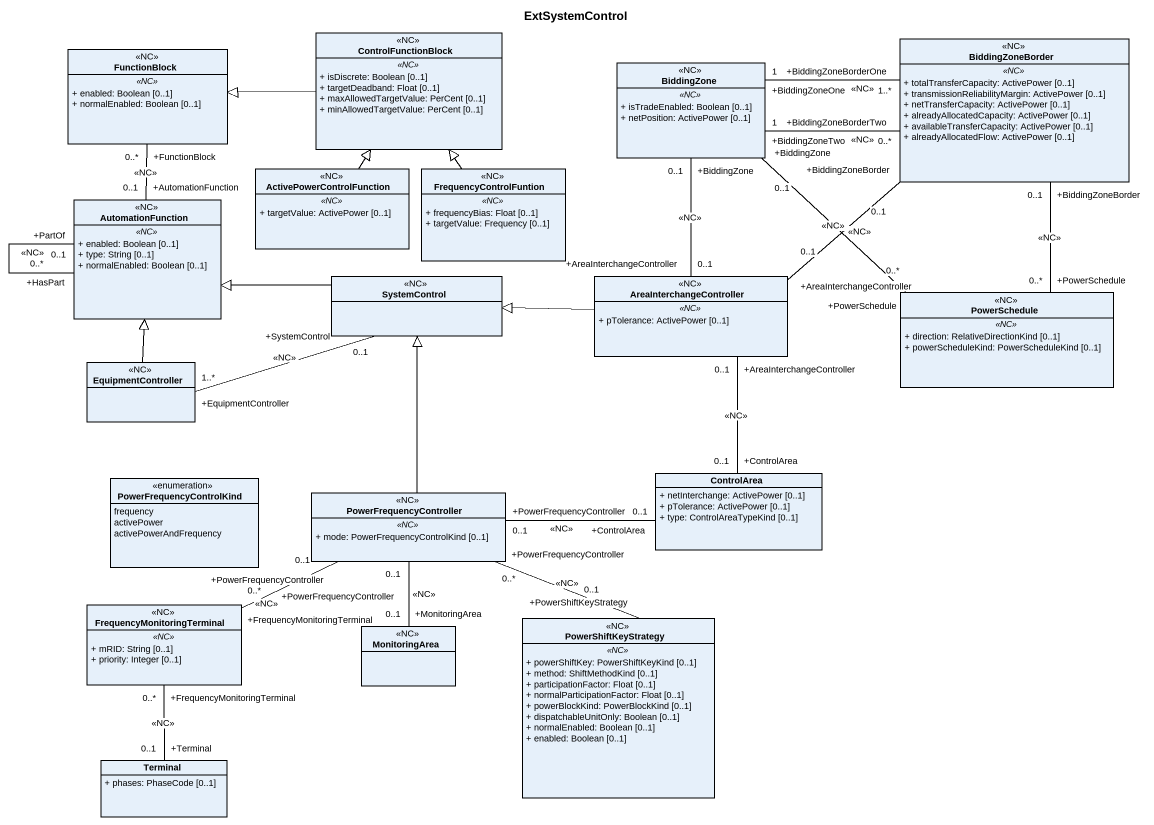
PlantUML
@startuml
title ExtSystemControl
hide circle
hide empty members
skinparam classAttributeIconSize 0
class FunctionBlock <<NC>> {
  .. <<NC>> ..
  + enabled: Boolean [0..1]
  + normalEnabled: Boolean [0..1]
}
class ControlFunctionBlock <<NC>> {
  .. <<NC>> ..
  + isDiscrete: Boolean [0..1]
  + targetDeadband: Float [0..1]
  + maxAllowedTargetValue: PerCent [0..1]
  + minAllowedTargetValue: PerCent [0..1]
}
class BiddingZoneBorder <<NC>> {
  .. <<NC>> ..
  + totalTransferCapacity: ActivePower [0..1]
  + transmissionReliabilityMargin: ActivePower [0..1]
  + netTransferCapacity: ActivePower [0..1]
  + alreadyAllocatedCapacity: ActivePower [0..1]
  + availableTransferCapacity: ActivePower [0..1]
  + alreadyAllocatedFlow: ActivePower [0..1]
}
class BiddingZone <<NC>> {
  .. <<NC>> ..
  + isTradeEnabled: Boolean [0..1]
  + netPosition: ActivePower [0..1]
}
class ActivePowerControlFunction <<NC>> {
  .. <<NC>> ..
  + targetValue: ActivePower [0..1]
}
class FrequencyControlFuntion <<NC>> {
  .. <<NC>> ..
  + frequencyBias: Float [0..1]
  + targetValue: Frequency [0..1]
}
class AutomationFunction <<NC>> {
  .. <<NC>> ..
  + enabled: Boolean [0..1]
  + type: String [0..1]
  + normalEnabled: Boolean [0..1]
}
class SystemControl <<NC>>
class AreaInterchangeController <<NC>> {
  .. <<NC>> ..
  + pTolerance: ActivePower [0..1]
}
class PowerSchedule <<NC>> {
  .. <<NC>> ..
  + direction: RelativeDirectionKind [0..1]
  + powerScheduleKind: PowerScheduleKind [0..1]
}
class EquipmentController <<NC>>
enum PowerFrequencyControlKind {
  frequency
  activePower
  activePowerAndFrequency
}
class ControlArea {
  + netInterchange: ActivePower [0..1]
  + pTolerance: ActivePower [0..1]
  + type: ControlAreaTypeKind [0..1]
}
class PowerFrequencyController <<NC>> {
  .. <<NC>> ..
  + mode: PowerFrequencyControlKind [0..1]
}
class FrequencyMonitoringTerminal <<NC>> {
  .. <<NC>> ..
  + mRID: String [0..1]
  + priority: Integer [0..1]
}
class MonitoringArea <<NC>>
class PowerShiftKeyStrategy <<NC>> {
  .. <<NC>> ..
  + powerShiftKey: PowerShiftKeyKind [0..1]
  + method: ShiftMethodKind [0..1]
  + participationFactor: Float [0..1]
  + normalParticipationFactor: Float [0..1]
  + powerBlockKind: PowerBlockKind [0..1]
  + dispatchableUnitOnly: Boolean [0..1]
  + normalEnabled: Boolean [0..1]
  + enabled: Boolean [0..1]
}
class Terminal {
  + phases: PhaseCode [0..1]
}
FunctionBlock "+FunctionBlock\n0..*" -- "+AutomationFunction\n0..1" AutomationFunction : <<NC>>
ControlFunctionBlock -left-|> FunctionBlock
BiddingZoneBorder "+BiddingZoneBorderOne\n1..*" -left- "+BiddingZoneOne\n1" BiddingZone : <<NC>>
BiddingZoneBorder "+BiddingZoneBorderTwo\n0..*" -left- "+BiddingZoneTwo\n1" BiddingZone : <<NC>>
BiddingZoneBorder "+BiddingZoneBorder\n0..1" -- "+PowerSchedule\n0..*" PowerSchedule : <<NC>>
ActivePowerControlFunction -up-|> ControlFunctionBlock
FrequencyControlFuntion -up-|> ControlFunctionBlock
AutomationFunction "+PartOf\n0..1" -- "+HasPart\n0..*" AutomationFunction : <<NC>>
SystemControl -left-|> AutomationFunction
SystemControl "+SystemControl\n0..1" -left- "+EquipmentController\n1..*" EquipmentController : <<NC>>
AreaInterchangeController "+AreaInterchangeController\n0..1" -up- "+BiddingZoneBorder\n0..1" BiddingZoneBorder : <<NC>>
AreaInterchangeController "+AreaInterchangeController\n0..1" -up- "+BiddingZone\n0..1" BiddingZone : <<NC>>
AreaInterchangeController -left-|> SystemControl
AreaInterchangeController "+AreaInterchangeController\n0..1" -- "+ControlArea\n0..1" ControlArea : <<NC>>
PowerSchedule "+PowerSchedule\n0..*" -up- "+BiddingZone\n0..1" BiddingZone : <<NC>>
EquipmentController -up-|> AutomationFunction
PowerFrequencyController -up-|> SystemControl
PowerFrequencyController "+PowerFrequencyController\n0..1" -right- "+ControlArea\n0..1" ControlArea : <<NC>>
PowerFrequencyController "+PowerFrequencyController\n0..1" -- "+MonitoringArea\n0..1" MonitoringArea : <<NC>>
PowerFrequencyController "+PowerFrequencyController\n0..*" -- "+PowerShiftKeyStrategy\n0..1" PowerShiftKeyStrategy : <<NC>>
FrequencyMonitoringTerminal "+FrequencyMonitoringTerminal\n0..*" -right- "+PowerFrequencyController\n0..1" PowerFrequencyController : <<NC>>
FrequencyMonitoringTerminal "+FrequencyMonitoringTerminal\n0..*" -- "+Terminal\n0..1" Terminal : <<NC>>
@enduml
